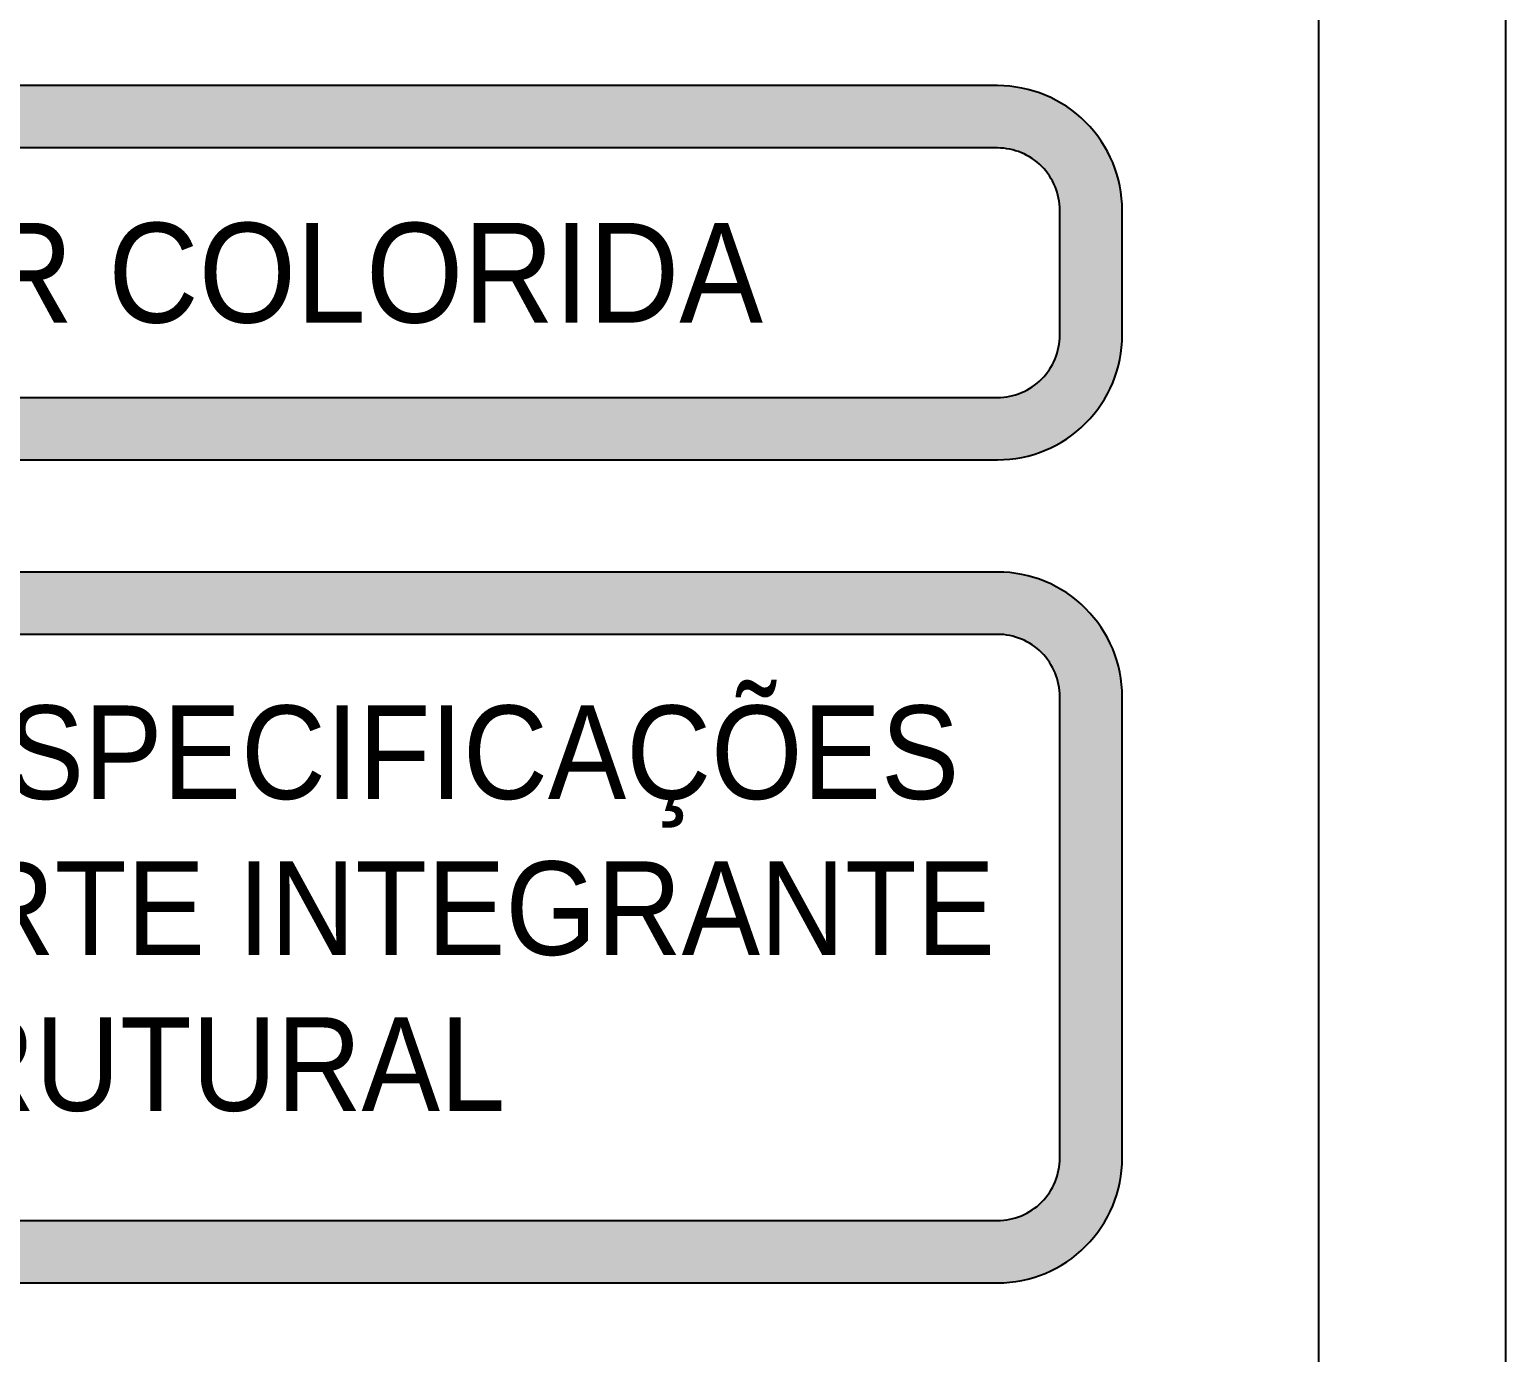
# Model space of a CAD drawing. Header units: millimetres. Extents: x -4245 to 5400, y -2094 to 2406.
# Drawn here: x 5005.5 to 5400.2, y -1148.4 to -794.8 of the extents above; entities that cross this region are included whole.
import ezdxf
from ezdxf.enums import TextEntityAlignment as Align

# ---------------------------------------------------------------- set-up
doc = ezdxf.new("R2010")
doc.units = ezdxf.units.MM
doc.header["$LTSCALE"] = 50
for name, color, linetype in [('F-DET_LINHA', 1, 'Continuous'), ('F-HACHURA-DET', 1, 'Continuous'), ('F-MARGEM', 1, 'Continuous'), ('F-TEXTO-CYAN', 4, 'Continuous')]:
    doc.layers.add(name, color=color, linetype=linetype)
doc.styles.add('100-RL-R080', font='arial.ttf', dxfattribs={"width": 0.9, "height": 20})

# ---------------------------------------------------------------- blocks, each defined once
blk = doc.blocks.new('A0-4L_900')
at = {"layer": 'F-MARGEM', "color": 2}
blk.add_lwpolyline([(0, 0), (0, 90), (192.9, 90), (192.9, 0)], close=True, dxfattribs=at)
at = {"layer": 'F-MARGEM', "color": 7}
blk.add_lwpolyline([(2.5, 89), (191.9, 89), (191.9, 1), (2.5, 1)], close=True, dxfattribs=at)
blk = doc.blocks.new('NOTA INICIAL - EST. - CP')
at = {"layer": 'F-HACHURA-DET'}
h = blk.add_hatch(color=253, dxfattribs=at)
h.paths.add_polyline_path([(2188.12, 1658.02), (2188.12, 1691.35, 0.414214), (2154.79, 1724.68), (1451.45, 1724.68, 0.414214), (1418.12, 1691.35), (1418.12, 1658.02, 0.414214), (1451.45, 1624.68), (2154.79, 1624.68, 0.414214)], flags=17)
h.paths.add_polyline_path([(2154.79, 1641.35), (1451.45, 1641.35, -0.414214), (1434.79, 1658.02), (1434.79, 1691.35, -0.414214), (1451.45, 1708.02), (2154.79, 1708.02, -0.414214), (2171.45, 1691.35), (2171.45, 1658.02, -0.414214)], flags=16)
h.paths.add_polyline_path([(1503.86, 1654), (2099.05, 1654), (2099.05, 1695.39), (1503.86, 1695.39)], flags=8)
h = blk.add_hatch(color=253, dxfattribs=at)
h.paths.add_polyline_path([(2188.12, 1561.35, 0.414214), (2154.79, 1594.68), (1451.45, 1594.68, 0.414214), (1418.12, 1561.35), (1418.12, 1438.02, 0.414214), (1451.45, 1404.68), (2154.79, 1404.68, 0.414214), (2188.12, 1438.02)], flags=17)
h.paths.add_polyline_path([(2171.45, 1438.02, -0.414214), (2154.79, 1421.35), (1451.45, 1421.35, -0.414214), (1434.79, 1438.02), (1434.79, 1561.35, -0.414214), (1451.45, 1578.02), (2154.79, 1578.02, -0.414214), (2171.45, 1561.35)], flags=16)
h.paths.add_polyline_path([(1462.97, 1430.94), (2160.1, 1430.94), (2160.1, 1572.54), (1462.97, 1572.54)], flags=8)
at = {"layer": 'F-DET_LINHA'}
for points in [[(1451.45, 1624.68), (2154.79, 1624.68, 0.414214), (2188.12, 1658.02), (2188.12, 1691.35, 0.414214), (2154.79, 1724.68), (1451.45, 1724.68, 0.414214), (1418.12, 1691.35), (1418.12, 1658.02, 0.414214)], [(1451.45, 1641.35), (2154.79, 1641.35, 0.414214), (2171.45, 1658.02), (2171.45, 1691.35, 0.414214), (2154.79, 1708.02), (1451.45, 1708.02, 0.414214), (1434.79, 1691.35), (1434.79, 1658.02, 0.414214)], [(1451.45, 1404.68), (2154.79, 1404.68, 0.414214), (2188.12, 1438.02), (2188.12, 1561.35, 0.414214), (2154.79, 1594.68), (1451.45, 1594.68, 0.414214), (1418.12, 1561.35), (1418.12, 1438.02, 0.414214)], [(1451.45, 1421.35), (2154.79, 1421.35, 0.414214), (2171.45, 1438.02), (2171.45, 1561.35, 0.414214), (2154.79, 1578.02), (1451.45, 1578.02, 0.414214), (1434.79, 1561.35), (1434.79, 1438.02, 0.414214)]]:
    blk.add_lwpolyline(points, format="xyb", close=True, dxfattribs=at)
at = {"layer": 'F-TEXTO-CYAN', "style": '100-RL-R080', "width": 0.9}
blk.add_text('A PLOTAGEM DEVE SER COLORIDA', height=26.6667, dxfattribs=at).set_placement((1801.45, 1674.68), align=Align.MIDDLE_CENTER)
at = {"layer": 'F-TEXTO-CYAN', "insert": (1811.89, 1504.65), "char_height": 25, "attachment_point": 5, "style": '100-RL-R080'}
blk.add_mtext_dynamic_manual_height_columns('ATENÇÃO: VER NOTAS E ESPECIFICAÇÕES NA FOLHA ZERO QUE É PARTE INTEGRANTE DO PROJETO ESTRUTURAL', width=693.6126, gutter_width=12.5, heights=[136.98], dxfattribs=at)

msp = doc.modelspace()

# ---------------------------------------------------------------- block references
msp.add_blockref('NOTA INICIAL - EST. - CP', (3109.544, -2534.483))
at = {"layer": 'F-MARGEM', "linetype": 'Continuous', "xscale": 50, "yscale": 50, "zscale": 50}
msp.add_blockref('A0-4L_900', (-4244.836, -2094.493), dxfattribs=at)

doc.saveas('drawing.dxf')
